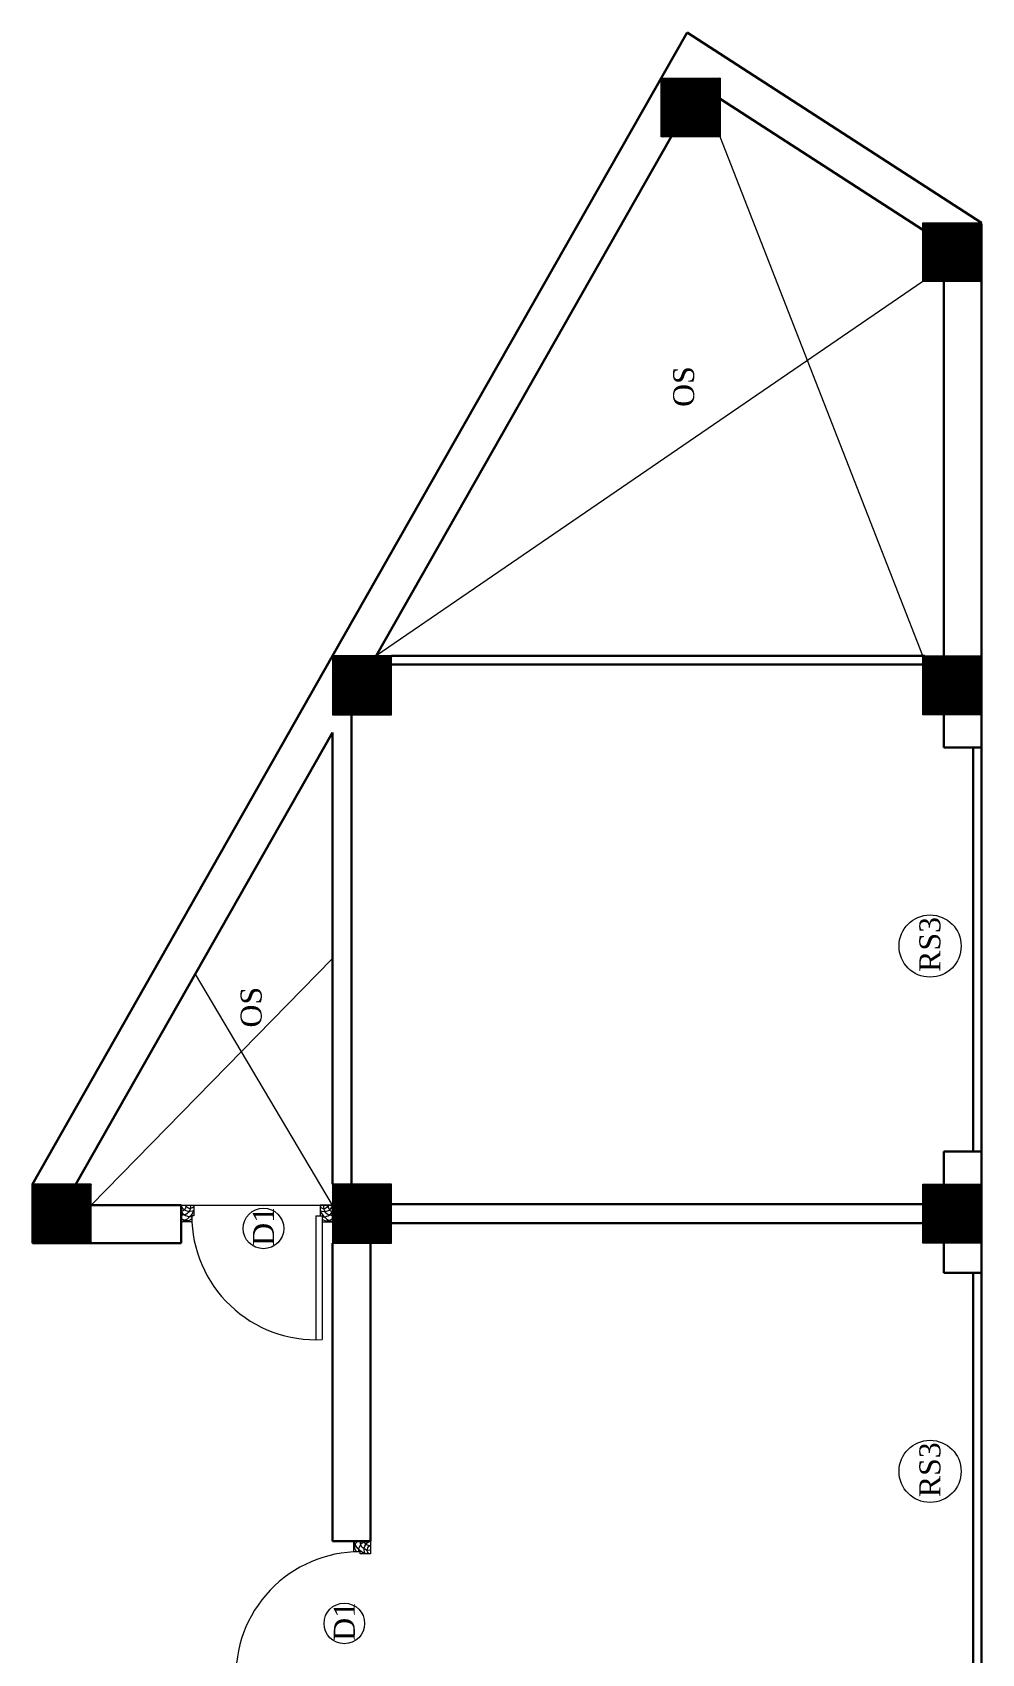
# Model space of a CAD drawing. Header units: inches. Extents: x 4069 to 291496, y -47643 to 12535.
# Drawn here: x 136947.2 to 137172.9, y -20609.8 to -20224.4 of the extents above; entities that cross this region are included whole.
import ezdxf

# ---------------------------------------------------------------- set-up
doc = ezdxf.new("R2010")
doc.units = ezdxf.units.IN
doc.header["$LTSCALE"] = 5
doc.header["$MEASUREMENT"] = 0
doc.layers.add('A-WALL', color=7, linetype='Continuous', lineweight=9)
doc.layers.add('DOOR', color=62, linetype='Continuous', lineweight=0)
doc.layers.add('TEXT', color=6, linetype='Continuous')
doc.layers.add('WALL', color=7, linetype='Continuous')
doc.styles.add('ordinary', font='times.ttf')

# ---------------------------------------------------------------- blocks, each defined once
blk = doc.blocks.new('A$C27B36B59')
at = {"layer": 'DOOR'}
for p, q in [((0, 4), (0, 0)), ((2.5, 4), (0, 4)), ((2.5, 2.5), (2.5, 4)), ((0, 0), (3, 0)), ((3, 2.5), (2.5, 2.5)), ((3, 0), (3, 2.5))]:
    blk.add_line(p, q, dxfattribs=at)
for centre, radius, start, end in [((-1.4, -0.54), 4.75, 22.1411, 72.838), ((1.34, 2.09), 1.64, 45.138, 144.8948), ((2.21, 0.3), 2.49, 83.3149, 152.658), ((0.13, 0.37), 2.05, 349.4875, 93.6805), ((1.96, -0.47), 2.01, 58.7447, 166.495), ((-0.06, 0.32), 1.13, 343.542, 86.947), ((2.08, -0.4), 1.17, 38.2816, 160.1519)]:
    blk.add_arc(centre, radius, start, end, dxfattribs=at)
blk = doc.blocks.new('D2')
at = {"layer": 'DOOR'}
for p, q in [((74473.95, 24047.59), (74473.95, 24018.09)), ((74473.95, 24047.59), (74475.45, 24047.59)), ((74475.45, 24047.59), (74475.45, 24018.13))]:
    blk.add_line(p, q, dxfattribs=at)
blk.add_arc((74473.95, 24047.59), 29.5, 180, 272.9146, dxfattribs=at)
at = {"layer": 'DOOR', "xscale": -1, "rotation": 180}
blk.add_blockref('A$C27B36B59', (74441.95, 24050.09), dxfattribs=at)
at = {"layer": 'DOOR', "rotation": 180}
blk.add_blockref('A$C27B36B59', (74477.95, 24050.09), dxfattribs=at)

msp = doc.modelspace()

# ---------------------------------------------------------------- hatches: boundary and pattern name
at = {"layer": 'A-WALL', "ltscale": 5}
h = msp.add_hatch(dxfattribs=at)
h.set_pattern_fill('ANSI31', color=256, angle=450)
h.set_pattern_definition([(135, (138600.4027, -44780.92119), (-0.08838834765, -0.08838834765), [])])
h.paths.add_polyline_path([(137096.68156, -20249.22206), (137110.68156, -20249.22206), (137110.68156, -20235.22206), (137096.68156, -20235.22206)])
h = msp.add_hatch(dxfattribs=at)
h.set_pattern_fill('ANSI31', color=256, angle=450)
h.set_pattern_definition([(135, (138662.58218, -44815.29857), (-0.08838834765, -0.08838834765), [])])
h.paths.add_polyline_path([(137158.86104, -20283.59944), (137172.86104, -20283.59944), (137172.86104, -20269.59944), (137158.86104, -20269.59944)])
h = msp.add_hatch(dxfattribs=at)
h.set_pattern_fill('ANSI31', color=256, angle=450)
h.set_pattern_definition([(135, (138671.29985, -44918.30784), (-0.08838834765, -0.08838834765), [])])
h.paths.add_polyline_path([(137032.57871, -20372.6087), (137018.57871, -20372.6087), (137018.57871, -20386.6087), (137032.57871, -20386.6087)])
h = msp.add_hatch(dxfattribs=at)
h.set_pattern_fill('ANSI31', color=256, angle=450)
h.set_pattern_definition([(135, (138662.58218, -44918.30784), (-0.08838834765, -0.08838834765), [])])
h.paths.add_polyline_path([(137158.86104, -20386.6087), (137172.86104, -20386.6087), (137172.86104, -20372.6087), (137158.86104, -20372.6087)])
h = msp.add_hatch(dxfattribs=at)
h.set_pattern_fill('ANSI31', color=256, angle=450)
h.set_pattern_definition([(135, (138599.91645, -44934.25351), (-0.08838834765, -0.08838834765), [])])
h.paths.add_polyline_path([(136961.19531, -20512.17549), (136961.19531, -20498.17549), (136947.19531, -20498.17549), (136947.19531, -20512.17549)])
h = msp.add_hatch(dxfattribs=at)
h.set_pattern_fill('ANSI31', color=256, angle=450)
h.set_pattern_definition([(135, (138671.29985, -44934.25351), (-0.08838834765, -0.08838834765), [])])
h.paths.add_polyline_path([(137032.57871, -20512.17549), (137032.57871, -20498.17549), (137018.57871, -20498.17549), (137018.57871, -20512.17549)])
h = msp.add_hatch(dxfattribs=at)
h.set_pattern_fill('ANSI31', color=256, angle=450)
h.set_pattern_definition([(135, (138662.58218, -45043.87463), (-0.08838834765, -0.08838834765), [])])
h.paths.add_polyline_path([(137158.86104, -20512.17549), (137172.86104, -20512.17549), (137172.86104, -20498.17549), (137158.86104, -20498.17549)])

# ---------------------------------------------------------------- linework, layer by layer
at = {"layer": 'A-WALL', "lineweight": 30}
for p, q in [((137018.57871, -20372.6087), (137102.85493, -20224.36282)), ((137102.85493, -20224.36282), (137172.86104, -20269.59944)), ((137110.68156, -20240.13573), (137158.86104, -20271.26838)), ((137028.93137, -20372.6087), (137099.07537, -20249.22206)), ((137172.86104, -20269.92253), (137172.86104, -20636.71815)), ((137163.86104, -20283.59944), (137163.86104, -20372.6087)), ((136947.19531, -20498.17549), (137018.57871, -20372.6087)), ((137032.57871, -20372.6087), (137159.36104, -20372.6087)), ((137032.57871, -20374.6087), (137159.36104, -20374.6087)), ((137023.07871, -20386.6087), (137023.07871, -20498.17549)), ((137163.86104, -20394.3921), (137163.86104, -20386.6087)), ((136957.54797, -20498.17549), (137018.57871, -20390.81953)), ((137018.57871, -20498.17549), (137018.57871, -20390.81953)), ((137172.86104, -20394.3921), (137163.86104, -20394.3921)), ((137170.86104, -20394.3921), (137170.86104, -20490.3921)), ((137172.86104, -20490.3921), (137163.86104, -20490.3921)), ((137163.86104, -20490.3921), (137163.86104, -20498.17549)), ((136947.19531, -20498.17549), (136947.19531, -20512.17549)), ((136961.19531, -20503.17549), (136982.57871, -20503.17549)), ((136982.57871, -20503.17549), (136982.57871, -20512.17549)), ((137032.57871, -20502.92549), (137158.86104, -20502.92549)), ((137032.57871, -20507.42549), (137158.86104, -20507.42549)), ((136947.19531, -20512.17549), (136982.57871, -20512.17549)), ((137018.57871, -20583.06176), (137018.57871, -20512.17549)), ((137027.57871, -20512.17549), (137027.57871, -20583.06176)), ((137163.86104, -20519.28093), (137163.86104, -20512.17549)), ((137172.86104, -20519.28093), (137163.86104, -20519.28093)), ((137170.86104, -20519.28093), (137170.86104, -20615.28093)), ((137027.57871, -20583.06176), (137018.57871, -20583.06176))]:
    msp.add_line(p, q, dxfattribs=at)
at = {"layer": 'A-WALL', "ltscale": 5}
for p, q in [((137158.86104, -20372.6087), (137110.68156, -20249.22206)), ((137158.86104, -20283.59944), (137028.93137, -20372.6087)), ((137170.86104, -20394.3921), (137170.86104, -20490.3921)), ((136961.19531, -20503.17549), (137018.57871, -20444.49751)), ((137018.57871, -20503.17549), (136985.94328, -20448.2268)), ((136982.57871, -20503.17549), (137018.57871, -20503.17549))]:
    msp.add_line(p, q, dxfattribs=at)
for points in [[(137096.68156, -20249.22206), (137096.68156, -20235.22206), (137110.68156, -20235.22206), (137110.68156, -20249.22206)], [(137158.86104, -20283.59944), (137158.86104, -20269.59944), (137172.86104, -20269.59944), (137172.86104, -20283.59944)], [(137032.57871, -20386.6087), (137032.57871, -20372.6087), (137018.57871, -20372.6087), (137018.57871, -20386.6087)], [(137158.86104, -20386.6087), (137158.86104, -20372.6087), (137172.86104, -20372.6087), (137172.86104, -20386.6087)], [(136961.19531, -20512.17549), (136961.19531, -20498.17549), (136947.19531, -20498.17549), (136947.19531, -20512.17549)], [(137032.57871, -20512.17549), (137032.57871, -20498.17549), (137018.57871, -20498.17549), (137018.57871, -20512.17549)], [(137158.86104, -20512.17549), (137158.86104, -20498.17549), (137172.86104, -20498.17549), (137172.86104, -20512.17549)]]:
    msp.add_lwpolyline(points, close=True, dxfattribs=at)
for centre, radius in [((137160.61671, -20441.57275), 7.38406), ((137002.1311, -20508.70906), 4.82435), ((137160.61671, -20566.46158), 7.38406), ((137021.35167, -20602.61415), 4.82435)]:
    msp.add_circle(centre, radius, dxfattribs=at)

# ---------------------------------------------------------------- block references
at = {"layer": 'WALL', "color": 2, "linetype": 'ByBlock'}
msp.add_blockref('D2', (62540.62748, -44553.26341), dxfattribs=at)
at = {"layer": 'WALL', "color": 2, "linetype": 'ByBlock', "rotation": 270}
msp.add_blockref('D2', (112977.49079, 53858.88947), dxfattribs=at)

# ---------------------------------------------------------------- texts
at = {"layer": 'TEXT', "style": 'ordinary'}
for s, p in [('OS', (137104.52063, -20313.38717)), ('RS3', (137163.06083, -20447.69027)), ('OS', (137001.68997, -20460.93985)), ('D1', (137004.62569, -20512.83307)), ('RS3', (137163.06083, -20572.5791)), ('D1', (137023.84626, -20606.73816))]:
    msp.add_text(s, height=5, rotation=90, dxfattribs=at).set_placement(p)

doc.saveas('drawing.dxf')
